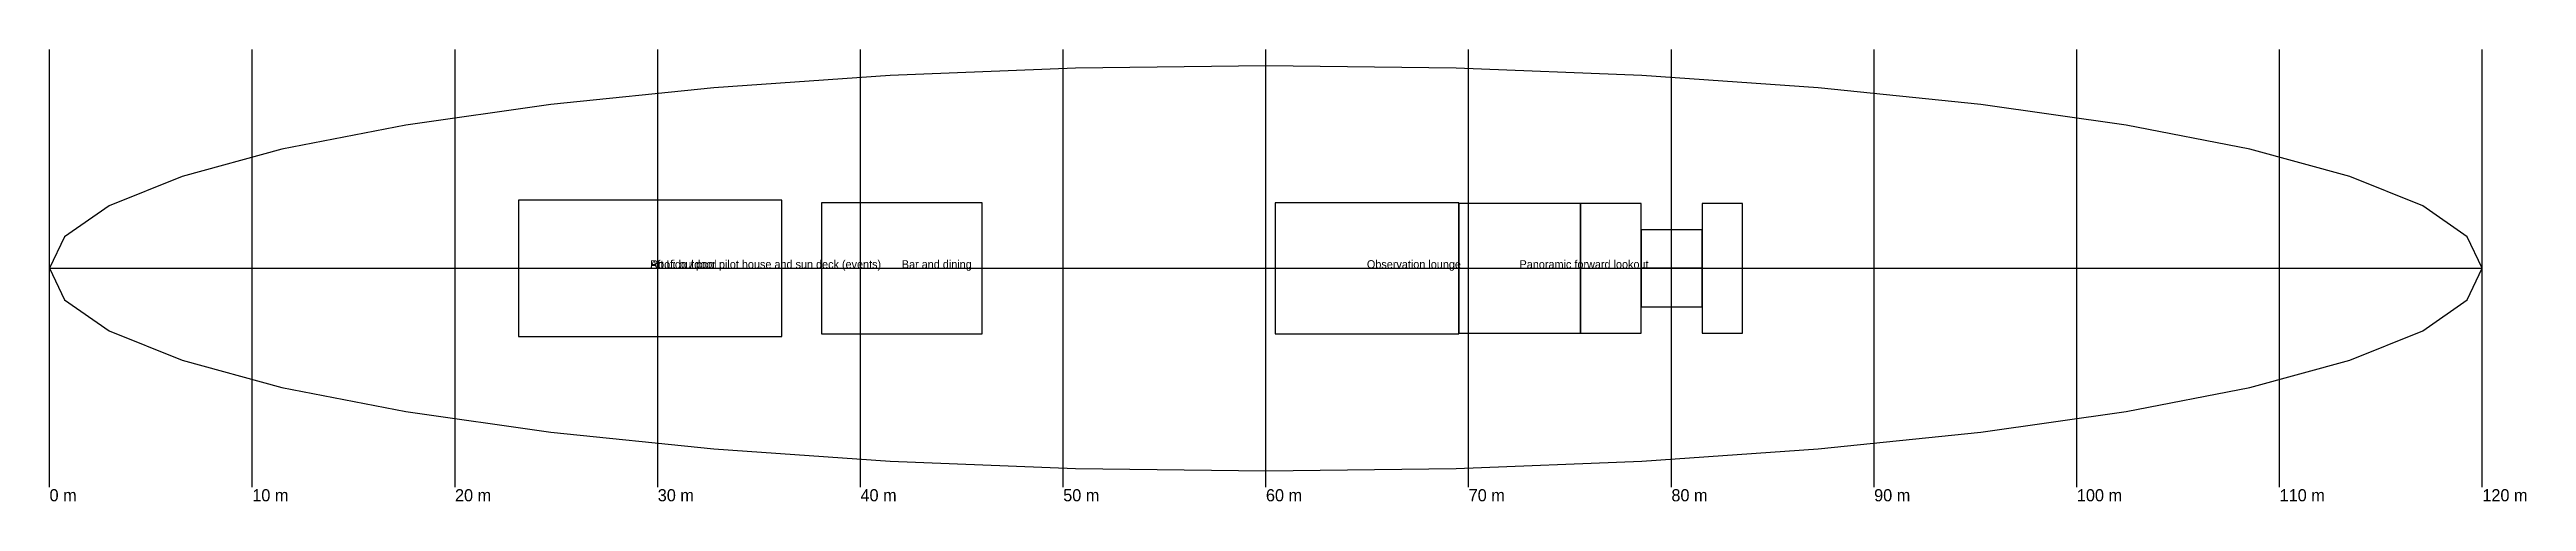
# Model space of a CAD drawing. Header units: millimetres. Extents: x 0 to 122177, y -11509 to 10800.
import ezdxf

# ---------------------------------------------------------------- set-up
doc = ezdxf.new("R2010")
doc.units = ezdxf.units.MM
for name, color, linetype in [('CENTRELINE', 1, 'Continuous'), ('GRID', 9, 'Continuous'), ('HULL_MODEL', 8, 'Continuous'), ('LIFT', 5, 'Continuous'), ('ROOMS', 3, 'Continuous'), ('TEXT', 7, 'Continuous')]:
    doc.layers.add(name, color=color, linetype=linetype)

msp = doc.modelspace()

# ---------------------------------------------------------------- linework, layer by layer
at = {"layer": 'CENTRELINE'}
msp.add_line((0, 0), (120000, 0), dxfattribs=at)
at = {"layer": 'GRID'}
for p, q in [((0, -10800), (0, 10800)), ((10000, -10800), (10000, 10800)), ((20000, -10800), (20000, 10800)), ((30000, -10800), (30000, 10800)), ((40000, -10800), (40000, 10800)), ((50000, -10800), (50000, 10800)), ((60000, -10800), (60000, 10800)), ((70000, -10800), (70000, 10800)), ((80000, -10800), (80000, 10800)), ((90000, -10800), (90000, 10800)), ((100000, -10800), (100000, 10800)), ((110000, -10800), (110000, 10800)), ((120000, -10800), (120000, 10800))]:
    msp.add_line(p, q, dxfattribs=at)
at = {"layer": 'HULL_MODEL'}
msp.add_lwpolyline([(120000, 0), (119260, 1560), (117060, 3090), (113460, 4540), (108540, 5880), (102430, 7070), (95270, 8090), (87240, 8910), (78540, 9510), (69390, 9880), (60000, 10000), (50610, 9880), (41460, 9510), (32760, 8910), (24730, 8090), (17570, 7070), (11460, 5880), (6540, 4540), (2940, 3090), (740, 1560), (0, 0), (740, -1560), (2940, -3090), (6540, -4540), (11460, -5880), (17570, -7070), (24730, -8090), (32760, -8910), (41460, -9510), (50610, -9880), (60000, -10000), (69390, -9880), (78540, -9510), (87240, -8910), (95270, -8090), (102430, -7070), (108540, -5880), (113460, -4540), (117060, -3090), (119260, -1560)], close=True, dxfattribs=at)
at = {"layer": 'LIFT'}
for points in [[(75510, -3200), (78510, -3200), (78510, 3200), (75510, 3200), (75510, -3200)], [(78510, 0), (81510, 0), (81510, 1900), (78510, 1900), (78510, 0)], [(78510, -1900), (81510, -1900), (81510, 0), (78510, 0), (78510, -1900)]]:
    msp.add_lwpolyline(points, close=True, dxfattribs=at)
at = {"layer": 'ROOMS'}
for points in [[(23140, -3370), (36120, -3370), (36120, 3370), (23140, 3370), (23140, -3370)], [(23140, -3370), (36120, -3370), (36120, 3370), (23140, 3370), (23140, -3370)], [(38080, -3230), (46000, -3230), (46000, 3230), (38080, 3230), (38080, -3230)], [(60450, -3230), (69510, -3230), (69510, 3230), (60450, 3230), (60450, -3230)], [(69510, -3200), (75510, -3200), (75510, 3200), (69510, 3200), (69510, -3200)], [(81510, -3200), (83510, -3200), (83510, 3200), (81510, 3200), (81510, -3200)]]:
    msp.add_lwpolyline(points, close=True, dxfattribs=at)

# ---------------------------------------------------------------- texts
at = {"layer": 'GRID'}
for s, p in [('0 m', (0, -11500)), ('10 m', (10000, -11500)), ('20 m', (20000, -11500)), ('30 m', (30000, -11500)), ('40 m', (40000, -11500)), ('50 m', (50000, -11500)), ('60 m', (60000, -11500)), ('70 m', (70000, -11500)), ('80 m', (80000, -11500)), ('90 m', (90000, -11500)), ('100 m', (100000, -11500)), ('110 m', (110000, -11500)), ('120 m', (120000, -11500))]:
    msp.add_text(s, height=600, dxfattribs=at).set_placement(p)
at = {"layer": 'TEXT'}
for s, p in [('Aft Lido / pool', (29630, 0)), ('Roof: outdoor pilot house and sun deck (events)', (29630, 0)), ('Bar and dining', (42040, 0)), ('Observation lounge', (64980, 0)), ('Panoramic forward lookout', (72510, 0))]:
    msp.add_text(s, height=400, dxfattribs=at).set_placement(p)

doc.saveas('drawing.dxf')
